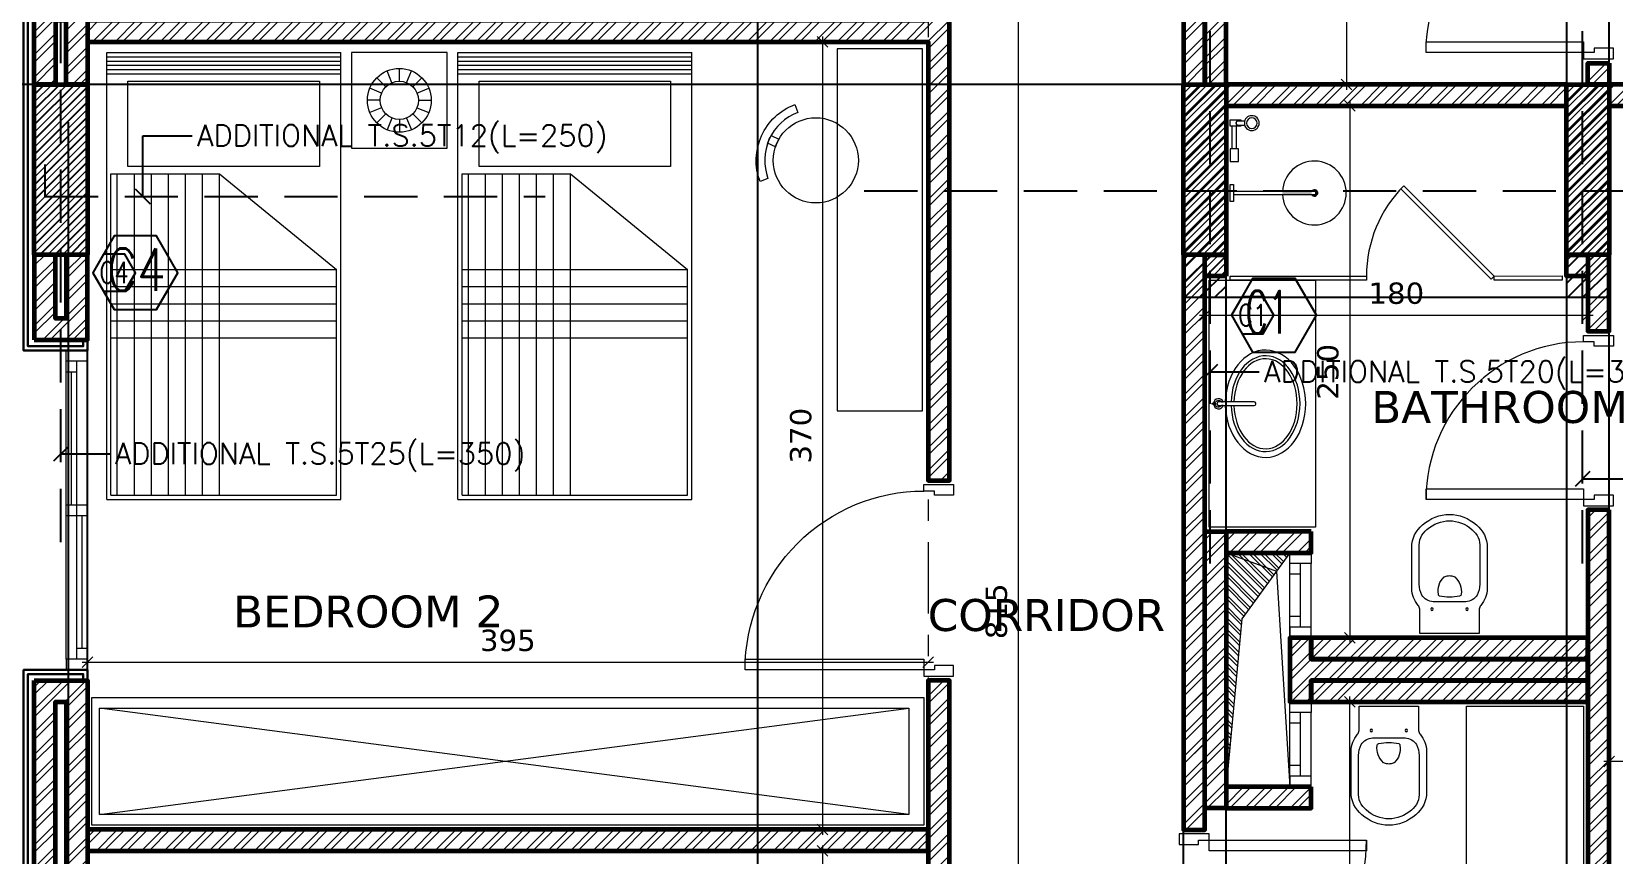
# Model space of a CAD drawing. Header units: inches. Extents: x -48 to 777, y -156 to 510.
# Drawn here: x 394.76 to 402.2, y 137.24 to 141.1 of the extents above; entities that cross this region are included whole.
import ezdxf
from ezdxf.enums import TextEntityAlignment as Align

# ---------------------------------------------------------------- set-up
doc = ezdxf.new("R2010")
doc.units = ezdxf.units.IN
doc.header["$MEASUREMENT"] = 0
doc.set_wipeout_variables(frame=1)
for name, pattern in [('ACAD_ISO06W100', [36, 24, -3, 0, -3, 0, -3, 0, -3]), ('ACAD_ISO10W100', [18, 12, -3, 0, -3]), ('HIDDEN', [0.375, 0.25, -0.125])]:
    doc.linetypes.add(name, pattern=pattern)
doc.layers.get('Defpoints').update_dxf_attribs({"lineweight": 5})
for name, color, linetype, lineweight in [('A-AXIS', 253, 'ACAD_ISO10W100', 5), ('A-AXIS ST', 251, 'ACAD_ISO10W100', 5), ('A-DIM', 9, 'Continuous', 5), ('A-DOORS', 38, 'Continuous', 20), ('A-FURN1', 211, 'Continuous', 15), ('A-LEVELS', 139, 'Continuous', 20), ('A-LIMIT LOT', 235, 'ACAD_ISO10W100', 20), ('A-NOTES', 151, 'Continuous', 20), ('A-PILLARS', 1, 'Continuous', 60), ('A-PROJECTION2', 5, 'Continuous', 20), ('A-SANITARY', 120, 'Continuous', 5), ('A-TEXT', 50, 'Continuous', 15), ('A-WALLS', 7, 'Continuous', 60), ('A-WINDOWS', 4, 'Continuous', 20), ('C-STONE', 42, 'Continuous', 30), ('D-GLASS', 171, 'Continuous', 20), ('H-OTHERS', 189, 'Continuous', 5), ('H-PILLARS', 61, 'Continuous', 5), ('H-WALLS', 51, 'Continuous', 5), ('modificat', 127, 'Continuous', 15), ('str-shaft', 1, 'Continuous', 5)]:
    doc.layers.add(name, color=color, linetype=linetype, lineweight=lineweight)
doc.layers.add('HH-GREY', color=253, linetype='Continuous', lineweight=5, true_color=0x828282)
for name, color, linetype in [('pts pc', 7, 'Continuous'), ('Str-Axes', 8, 'Continuous'), ('str-col-hatch', 8, 'Continuous'), ('str-COL-TAG-100', 1, 'Continuous'), ('str-COL-TAG-50', 7, 'Continuous'), ('str-columns', 3, 'Continuous'), ('str-slab-bottom-reinf.', 1, 'Continuous'), ('str-slab-top', 1, 'Continuous'), ('str-sunken-slabs', 5, 'Continuous')]:
    doc.layers.add(name, color=color, linetype=linetype)
doc.styles.add('2mm', font='simplex.shx', dxfattribs={"height": 0.5})
doc.styles.add('5mm', font='simplex_.ttf', dxfattribs={"height": 5})
doc.styles.add('ROMAN', font='ROMANS.SHX')
doc.styles.add('ROMAND', font='verdana.ttf')
doc.styles.add('ROMANS', font='romans__.ttf', dxfattribs={"height": 0.14})
doc.dimstyles.new('M-1.50', dxfattribs={"dimtxt": 0.1, "dimasz": 0.05, "dimexe": 0.025, "dimexo": 0.025, "dimgap": 0.05, "dimtad": 1, "dimlfac": 100, "dimrnd": 0.5, "dimzin": 9, "dimdsep": 46, "dimtxsty": 'ROMAND', "dimblk": 'OBLIQUE', "dimcen": 1, "dimdle": 0.025, "dimclrd": 256, "dimclre": 256, "dimclrt": 2, "dimadec": 0, "dimazin": 0, "dimtfac": 0.666667, "dimtmove": 2, "dimatfit": 3, "dimfxl": 0.04, "dimtolj": 1, "dimtzin": 5, "dimlwd": -1, "dimlwe": -1, "dimarcsym": 0})
doc.dimstyles.new('structure', dxfattribs={"dimtxt": 0.1, "dimasz": 0.07, "dimexe": 0.18, "dimexo": 1, "dimgap": 0.05, "dimtad": 1, "dimdec": 1, "dimlfac": 100, "dimrnd": 0.5, "dimdsep": 46, "dimtxsty": 'ROMAN', "dimblk1": 'OBLIQUE', "dimblk2": 'OBLIQUE', "dimsah": 1, "dimcen": 0.009, "dimse1": 1, "dimse2": 1, "dimclrd": 4, "dimclre": 9, "dimclrt": 1, "dimadec": 0, "dimazin": 0, "dimtfac": 0.066667, "dimtdec": 1, "dimtix": 1, "dimtmove": 2, "dimatfit": 3, "dimldrblk": 'OBLIQUE', "dimfxl": 0.18, "dimtolj": 1, "dimarcsym": 0})
pattern_1 = [(45, (-242.49175, -175.21088), (-0.0530330086, 0.0530330086), []), (45, (-242.4564, -175.21088), (-0.0530330086, 0.0530330086), [])]

# ---------------------------------------------------------------- blocks, each defined once
blk = doc.blocks.new('gkjhg')
at = {"layer": 'A-FURN1', "extrusion": (0, 0, -1)}
for p, q in [((566.8796, 146.1703), (568.9796, 146.1703)), ((566.8796, 146.1703), (566.8796, 145.0703)), ((566.8996, 146.1503), (566.8996, 145.0903)), ((566.8996, 146.1503), (568.4096, 146.1503)), ((568.4096, 146.1503), (568.4096, 145.6403)), ((568.9796, 146.1703), (568.9796, 145.0703)), ((568.4446, 146.0703), (568.8446, 146.0703)), ((568.4446, 145.1703), (568.4446, 146.0703)), ((568.8446, 146.0703), (568.8446, 145.1703)), ((568.4096, 145.6403), (567.9596, 145.0903)), ((568.8446, 145.1703), (568.4446, 145.1703)), ((566.8996, 145.0903), (567.9596, 145.0903)), ((566.8796, 145.0703), (568.9796, 145.0703))]:
    blk.add_line(p, q, dxfattribs=at)
at = {"layer": 'HH-GREY', "extrusion": (0, 0, -1)}
for p, q in [((567.6396, 146.1503), (567.6396, 145.0903)), ((567.7196, 146.1503), (567.7196, 145.0903)), ((567.7996, 146.1503), (567.7996, 145.0903)), ((567.8796, 146.1503), (567.8796, 145.0903)), ((567.9596, 146.1503), (567.9596, 145.0903)), ((568.8796, 146.1703), (568.8796, 145.0703)), ((568.8996, 146.1703), (568.8996, 145.0703)), ((568.9196, 146.1703), (568.9196, 145.0703)), ((568.9396, 146.1703), (568.9396, 145.0703)), ((568.9596, 146.1703), (568.9596, 145.0703)), ((566.8996, 146.1203), (568.4096, 146.1203)), ((566.8996, 146.0403), (568.4096, 146.0403)), ((566.8996, 145.9603), (568.4096, 145.9603)), ((566.8996, 145.8803), (568.4096, 145.8803)), ((566.8996, 145.8003), (568.4096, 145.8003)), ((566.8996, 145.7203), (568.4096, 145.7203)), ((566.8996, 145.6403), (568.4096, 145.6403))]:
    blk.add_line(p, q, dxfattribs=at)
blk = doc.blocks.new('dzhgjfcgxbf')
for p, q in [((631.657, 370.3), (631.657, 370.4)), ((631.551, 370.256), (631.481, 370.326)), ((631.6, 370.288), (631.562, 370.381)), ((631.715, 370.288), (631.753, 370.381)), ((631.764, 370.256), (631.834, 370.326)), ((631.507, 370.15), (631.407, 370.15)), ((631.519, 370.207), (631.426, 370.245)), ((631.796, 370.207), (631.888, 370.245)), ((631.807, 370.15), (631.907, 370.15)), ((631.519, 370.092), (631.426, 370.054)), ((631.551, 370.044), (631.481, 369.973)), ((631.764, 370.044), (631.834, 369.973)), ((631.796, 370.092), (631.888, 370.054)), ((631.6, 370.011), (631.562, 369.919)), ((631.657, 370), (631.657, 369.9)), ((631.715, 370.011), (631.753, 369.919))]:
    blk.add_line(p, q)
for radius in [0.25, 0.15]:
    blk.add_circle((631.657, 370.15), radius)
blk = doc.blocks.new('*U25')
for p, q in [((50, 100), (1450, 100)), ((100, 100), (100, 50)), ((100, 75), (725, 75)), ((725, 0), (725, 100)), ((775, 0), (775, 100)), ((50, 50), (1450, 50)), ((50, 0), (1450, 0)), ((775, 25), (1400, 25)), ((1400, 0), (1400, 50))]:
    blk.add_line(p, q)
for points in [[(0, 100), (50, 100), (50, 0), (0, 0)], [(1500, 100), (1450, 100), (1450, 0), (1500, 0)]]:
    blk.add_lwpolyline(points)
blk = doc.blocks.new('*U32')
for p, q in [((50, 100), (350, 100)), ((50, 50), (350, 50)), ((50, 0), (350, 0)), ((300, 50), (300, 0))]:
    blk.add_line(p, q)
for points in [[(0, 100), (50, 100), (50, 0), (0, 0)], [(400, 100), (350, 100), (350, 0), (400, 0)], [(100, 50), (100, 0)]]:
    blk.add_lwpolyline(points)
blk = doc.blocks.new('*U34')
for points in [[(130, -160), (100, -160), (100, -20), (150, -20), (150, -110), (130, -110), (130, -160)], [(970, -160), (1000, -160), (1000, -20), (950, -20), (950, -110), (970, -110), (970, -160)], [(180, -1000), (180, -160), (130, -160), (130, -1000)]]:
    blk.add_lwpolyline(points, close=True)
blk.add_arc((130, -160), 840, 270, 0)
blk = doc.blocks.new('*U38')
for points in [[(130, -160), (100, -160), (100, -20), (150, -20), (150, -110), (130, -110), (130, -160)], [(870, -160), (900, -160), (900, -20), (850, -20), (850, -110), (870, -110), (870, -160)], [(820, -900), (820, -160), (870, -160), (870, -900)]]:
    blk.add_lwpolyline(points, close=True)
blk.add_arc((870, -160), 740, 180, 270)
blk = doc.blocks.new('*U37')
for points in [[(130, -160), (100, -160), (100, -20), (150, -20), (150, -110), (130, -110), (130, -160)], [(870, -160), (900, -160), (900, -20), (850, -20), (850, -110), (870, -110), (870, -160)], [(180, -900), (180, -160), (130, -160), (130, -900)]]:
    blk.add_lwpolyline(points, close=True)
blk.add_arc((130, -160), 740, 270, 0)
blk = doc.blocks.new('vnkhjghg')
at = {"extrusion": (0, 0, -1)}
for points in [[(-757.0152, 41.8368), (-757.0011, 41.7994, 0.414214), (-757.1411, 41.4902), (-757.1785, 41.4761, -0.414214)], [(-757.1426, 41.6552, -0.041739), (-757.1261, 41.6917), (-757.0895, 41.6751, 0.050126), (-757.106, 41.6387)]]:
    blk.add_lwpolyline(points, format="xyb", close=True, dxfattribs=at)
blk.add_circle((-756.9165, 41.5748), 0.2, dxfattribs=at)
blk = doc.blocks.new('A$C114C6178')
for points in [[(177.5, -211.9, 0.16864), (147.3, -132.7, -0.198912), (140, -115), (140, 0), (-140, 0), (-140, -115, -0.198912), (-147.3, -132.7, 0.16864), (-177.5, -211.9), (-177.5, -405, 0.225866), (-126.2, -510.7, 0.390178), (126.2, -510.7, 0.225866), (177.5, -405)], [(142.8, -231.9, 0.110329), (129.5, -180.6, 0.254034), (77, -150), (-77, -150, 0.254034), (-129.5, -180.6, 0.110329), (-142.8, -231.9), (-142.8, -405, 0.247706), (-105.9, -488.7, 0.390724), (106.2, -488.4, 0.246571), (142.8, -405)], [(54.9, -185.7, 0.338204), (47.1, -176.5, 0.109547), (-47.1, -176.5, 0.38369), (-52.4, -185.7, 0.252795), (-25.1, -266.2, 0.060555), (-21, -268.7, 0.083015), (0, -272.4, 0.083015), (21, -268.7, 0.060555), (25.1, -266.2, 0.250335)]]:
    blk.add_lwpolyline(points, format="xyb", close=True)
for centre in [(-82.5, -115), (82.5, -115)]:
    blk.add_circle(centre, 5.91)
blk = doc.blocks.new('A$C4CB417C4')
blk.add_lwpolyline([(245.2, 7), (381.7, 7, -4.038071), (381.7, -7), (245.2, -7, 42.833797)], format="xyb", close=True)
at = {"ltscale": 0.1}
blk.add_lwpolyline([(0, 40), (15, 40), (15, -40), (0, -40)], close=True, dxfattribs=at)
blk.add_lwpolyline([(402, 7), (15, 7), (15, -7), (402, -7)], close=True)
for radius, start, end in [(150, 182.67477, 177.32523), (15, 207.81814, 152.18186), (12, 215.68533, 144.31467)]:
    blk.add_arc((395, 0), radius, start, end, dxfattribs=at)
blk = doc.blocks.new('A$C666D454D')
at = {"ltscale": 0.1}
for p, q in [((37, 10), (67.5, 10)), ((37, -10), (67.5, -10))]:
    blk.add_line(p, q, dxfattribs=at)
blk.add_lwpolyline([(37, 11), (47, 11), (47, 10.5), (50, 10.5), (50, 15), (0, 15), (0, -15), (50, -15), (50, -10.5), (47, -10.5), (47, -11), (37, -11, -1)], format="xyb", close=True, dxfattribs=at)
blk.add_lwpolyline([(37, -10), (37, -10), (37, -10, -1), (37, 10), (37, 10), (37, 10)], format="xyb", dxfattribs=at)
for radius in [35, 25]:
    blk.add_circle((101, 0), radius, dxfattribs=at)
blk = doc.blocks.new('A$C05B82E3A')
at = {"ltscale": 0.1}
for p, q in [((-30, 29), (-135, 29)), ((-30, 9), (-135, 9))]:
    blk.add_line(p, q, dxfattribs=at)
blk.add_lwpolyline([(30, 0), (30, 38), (-30, 38), (-30, 0)], close=True, dxfattribs=at)
at = {"ltscale": 0.1, "xscale": -1, "rotation": 270}
blk.add_blockref('A$C666D454D', (-150, 0), dxfattribs=at)
blk = doc.blocks.new('fghjgcfd')
for points in [[(114.5932, -90.6209, 0.697476), (114.5868, -90.6535), (114.5868, -90.6631, -0.791584), (114.5932, -90.6121)], [(114.6052, -90.8243, -0.509087), (114.5932, -90.8331, -0.325305), (114.5868, -90.8243), (114.5868, -90.6384, -1), (114.6052, -90.6384)], [(114.6052, -90.6631), (114.6052, -90.6535, 0.697476), (114.5988, -90.6209), (114.5988, -90.6121, -0.791584)]]:
    blk.add_lwpolyline(points, format="xyb", close=True)
blk.add_lwpolyline([(114.5988, -90.6044), (114.5932, -90.6044), (114.5932, -90.6223), (114.5988, -90.6223)], close=True)
at = {"extrusion": (0, 0, -1)}
for major_axis, ratio, start_param, end_param in [((-0.28, 0), 0.75, 7.88683, 14.104318), ((-0.25, 0), 0.72, 7.890774, 14.100375), ((-0.235, 0), 0.702128, 7.893123, 14.098025)]:
    blk.add_ellipse((114.596, -90.8834), major_axis=major_axis, ratio=ratio, start_param=start_param, end_param=end_param, dxfattribs=at)
blk = doc.blocks.new('AXIS')
at = {"layer": 'A-AXIS ST', "ltscale": 0.1}
for p, q in [((637.51853, 296.91777), (637.51853, 336.01919)), ((640.66853, 296.91777), (640.66853, 336.01919)), ((642.66853, 296.91777), (642.66853, 336.01919)), ((644.66853, 296.91777), (644.66853, 336.01919)), ((657.61853, 316.06777), (627.81853, 316.06777))]:
    blk.add_line(p, q, dxfattribs=at)
blk = doc.blocks.new('_Oblique')
at = {"color": 0, "linetype": 'ByBlock', "lineweight": -2}
blk.add_line((-0.5, -0.5), (0.5, 0.5), dxfattribs=at)
blk = doc.blocks.new('*D138')
at = {"layer": 'A-DIM', "transparency": 16777216}
blk.add_line((398.4808, 141.0819), (398.4808, 137.3319), dxfattribs=at)
at = {"layer": 'Defpoints', "color": 0, "transparency": 16777216}
for p in [(398.4808, 141.0569), (398.4808, 137.3569), (398.4808, 137.3569)]:
    blk.add_point(p, dxfattribs=at)
at = {"layer": 'A-DIM', "transparency": 16777216, "xscale": 0.05, "yscale": 0.05, "zscale": 0.05}
for p, rotation in [((398.4808, 141.0569), 90), ((398.4808, 137.3569), 270)]:
    blk.add_blockref('_Oblique', p, dxfattribs=dict(at, rotation=rotation))
at = {"layer": 'A-DIM', "color": 2, "transparency": 16777216, "insert": (398.3787, 139.2069), "char_height": 0.1, "attachment_point": 5, "rotation": 90, "style": 'ROMAND'}
blk.add_mtext('\\A1;370', dxfattribs=at)
blk = doc.blocks.new('*D139')
at = {"layer": 'A-DIM', "transparency": 16777216}
blk.add_line((395.0018, 138.1424), (399.0018, 138.1424), dxfattribs=at)
at = {"layer": 'Defpoints', "color": 0, "transparency": 16777216}
for p in [(395.0268, 138.1424), (398.9768, 138.1424), (398.9768, 138.1424)]:
    blk.add_point(p, dxfattribs=at)
at = {"layer": 'A-DIM', "transparency": 16777216, "xscale": 0.05, "yscale": 0.05, "zscale": 0.05, "rotation": 180}
blk.add_blockref('_Oblique', (395.0268, 138.1424), dxfattribs=at)
at = {"layer": 'A-DIM', "transparency": 16777216, "xscale": 0.05, "yscale": 0.05, "zscale": 0.05}
blk.add_blockref('_Oblique', (398.9768, 138.1424), dxfattribs=at)
at = {"layer": 'A-DIM', "color": 2, "transparency": 16777216, "insert": (397.0018, 138.2445), "char_height": 0.1, "attachment_point": 5, "style": 'ROMAND'}
blk.add_mtext('\\A1;395', dxfattribs=at)
blk = doc.blocks.new('*D143')
at = {"layer": 'A-DIM', "transparency": 16777216}
blk.add_line((400.9429, 142.2319), (400.9429, 140.8319), dxfattribs=at)
at = {"layer": 'Defpoints', "color": 0, "transparency": 16777216}
for p in [(400.9429, 142.2069), (400.9429, 140.8569), (400.9429, 140.8569)]:
    blk.add_point(p, dxfattribs=at)
at = {"layer": 'A-DIM', "transparency": 16777216, "xscale": 0.05, "yscale": 0.05, "zscale": 0.05}
for p, rotation in [((400.9429, 142.2069), 90), ((400.9429, 140.8569), 270)]:
    blk.add_blockref('_Oblique', p, dxfattribs=dict(at, rotation=rotation))
at = {"layer": 'A-DIM', "color": 2, "transparency": 16777216, "insert": (400.8408, 141.5319), "char_height": 0.1, "attachment_point": 5, "rotation": 90, "style": 'ROMAND'}
blk.add_mtext('\\A1;135', dxfattribs=at)
blk = doc.blocks.new('*D145')
at = {"layer": 'A-DIM', "transparency": 16777216}
blk.add_line((400.9579, 140.7819), (400.9579, 138.2319), dxfattribs=at)
at = {"layer": 'Defpoints', "color": 0, "transparency": 16777216}
for p in [(400.9579, 140.7569), (400.9579, 138.2569), (400.9579, 138.2569)]:
    blk.add_point(p, dxfattribs=at)
at = {"layer": 'A-DIM', "transparency": 16777216, "xscale": 0.05, "yscale": 0.05, "zscale": 0.05}
for p, rotation in [((400.9579, 140.7569), 90), ((400.9579, 138.2569), 270)]:
    blk.add_blockref('_Oblique', p, dxfattribs=dict(at, rotation=rotation))
at = {"layer": 'A-DIM', "color": 2, "transparency": 16777216, "insert": (400.8558, 139.5069), "char_height": 0.1, "attachment_point": 5, "rotation": 90, "style": 'ROMAND'}
blk.add_mtext('\\A1;250', dxfattribs=at)
blk = doc.blocks.new('*D146')
at = {"layer": 'A-DIM', "transparency": 16777216}
for p, q in [((400.2518, 139.773), (402.1018, 139.773)), ((400.2768, 139.798), (400.2768, 139.798))]:
    blk.add_line(p, q, dxfattribs=at)
at = {"layer": 'Defpoints', "color": 0, "transparency": 16777216}
for p in [(400.2768, 139.773), (402.0768, 139.773), (402.0768, 139.773)]:
    blk.add_point(p, dxfattribs=at)
at = {"layer": 'A-DIM', "transparency": 16777216, "xscale": 0.05, "yscale": 0.05, "zscale": 0.05, "rotation": 180}
blk.add_blockref('_Oblique', (400.2768, 139.773), dxfattribs=at)
at = {"layer": 'A-DIM', "transparency": 16777216, "xscale": 0.05, "yscale": 0.05, "zscale": 0.05}
blk.add_blockref('_Oblique', (402.0768, 139.773), dxfattribs=at)
at = {"layer": 'A-DIM', "color": 2, "transparency": 16777216, "insert": (401.1768, 139.8753), "char_height": 0.1, "attachment_point": 5, "style": 'ROMAND'}
blk.add_mtext('\\A1;180', dxfattribs=at)
blk = doc.blocks.new('*D147')
at = {"layer": 'A-DIM', "transparency": 16777216}
blk.add_line((398.4808, 137.2819), (398.4808, 133.5319), dxfattribs=at)
at = {"layer": 'Defpoints', "color": 0, "transparency": 16777216}
for p in [(398.4808, 137.2569), (398.4808, 133.5569), (398.4808, 133.5569)]:
    blk.add_point(p, dxfattribs=at)
at = {"layer": 'A-DIM', "transparency": 16777216, "xscale": 0.05, "yscale": 0.05, "zscale": 0.05}
for p, rotation in [((398.4808, 137.2569), 90), ((398.4808, 133.5569), 270)]:
    blk.add_blockref('_Oblique', p, dxfattribs=dict(at, rotation=rotation))
at = {"layer": 'A-DIM', "color": 2, "transparency": 16777216, "insert": (398.3787, 135.4069), "char_height": 0.1, "attachment_point": 5, "rotation": 90, "style": 'ROMAND'}
blk.add_mtext('\\A1;370', dxfattribs=at)
blk = doc.blocks.new('*D152')
at = {"layer": 'A-DIM', "transparency": 16777216}
blk.add_line((400.9579, 135.4319), (400.9579, 137.9819), dxfattribs=at)
at = {"layer": 'Defpoints', "color": 0, "transparency": 16777216}
for p in [(400.9579, 137.9569), (400.9579, 137.9569), (400.9579, 135.4569)]:
    blk.add_point(p, dxfattribs=at)
at = {"layer": 'A-DIM', "transparency": 16777216, "xscale": 0.05, "yscale": 0.05, "zscale": 0.05}
for p, rotation in [((400.9579, 137.9569), 90), ((400.9579, 135.4569), 270)]:
    blk.add_blockref('_Oblique', p, dxfattribs=dict(at, rotation=rotation))
at = {"layer": 'A-DIM', "color": 2, "transparency": 16777216, "insert": (400.8558, 136.7069), "char_height": 0.1, "attachment_point": 5, "rotation": 90, "style": 'ROMAND'}
blk.add_mtext('\\A1;250', dxfattribs=at)
blk = doc.blocks.new('*D157')
at = {"layer": 'A-DIM', "transparency": 16777216}
blk.add_line((403.3018, 137.6769), (402.1518, 137.6769), dxfattribs=at)
at = {"layer": 'Defpoints', "color": 0, "transparency": 16777216}
for p in [(402.1768, 137.6769), (402.1768, 137.6769), (403.2768, 137.6769)]:
    blk.add_point(p, dxfattribs=at)
at = {"layer": 'A-DIM', "transparency": 16777216, "xscale": 0.05, "yscale": 0.05, "zscale": 0.05, "rotation": 180}
blk.add_blockref('_Oblique', (402.1768, 137.6769), dxfattribs=at)
at = {"layer": 'A-DIM', "transparency": 16777216, "xscale": 0.05, "yscale": 0.05, "zscale": 0.05}
blk.add_blockref('_Oblique', (403.2768, 137.6769), dxfattribs=at)
at = {"layer": 'A-DIM', "color": 2, "transparency": 16777216, "insert": (402.7268, 137.7789), "char_height": 0.1, "attachment_point": 5, "style": 'ROMAND'}
blk.add_mtext('\\A1;110', dxfattribs=at)
blk = doc.blocks.new('*D276')
at = {"layer": 'A-DIM', "transparency": 16777216}
for p, q in [((399.4006, 142.4819), (399.4006, 134.2819)), ((399.1818, 142.4569), (399.4256, 142.4569)), ((399.1818, 134.3069), (399.4256, 134.3069))]:
    blk.add_line(p, q, dxfattribs=at)
at = {"layer": 'Defpoints', "color": 0, "transparency": 16777216}
for p in [(399.1568, 142.4569), (399.1568, 134.3069), (399.4006, 134.3069)]:
    blk.add_point(p, dxfattribs=at)
at = {"layer": 'A-DIM', "transparency": 16777216, "xscale": 0.05, "yscale": 0.05, "zscale": 0.05}
for p, rotation in [((399.4006, 142.4569), 90), ((399.4006, 134.3069), 270)]:
    blk.add_blockref('_Oblique', p, dxfattribs=dict(at, rotation=rotation))
at = {"layer": 'A-DIM', "color": 2, "transparency": 16777216, "insert": (399.2983, 138.3819), "char_height": 0.1, "attachment_point": 5, "rotation": 90, "style": 'ROMAND'}
blk.add_mtext('\\A1;815', dxfattribs=at)
blk = doc.blocks.new('*D306')
at = {"layer": 'A-DIM', "transparency": 16777216}
for p, q in [((391.4018, 155.8084), (389.9643, 155.8084)), ((389.9893, 127.6319), (389.9893, 155.8334)), ((395.2018, 127.6569), (389.9643, 127.6569))]:
    blk.add_line(p, q, dxfattribs=at)
at = {"layer": 'Defpoints', "color": 0, "transparency": 16777216}
for p in [(389.9893, 155.8084), (391.4268, 155.8084), (395.2268, 127.6569)]:
    blk.add_point(p, dxfattribs=at)
at = {"layer": 'A-DIM', "transparency": 16777216, "xscale": 0.05, "yscale": 0.05, "zscale": 0.05}
for p, rotation in [((389.9893, 155.8084), 90), ((389.9893, 127.6569), 270)]:
    blk.add_blockref('_Oblique', p, dxfattribs=dict(at, rotation=rotation))
at = {"layer": 'A-DIM', "color": 2, "transparency": 16777216, "insert": (389.887, 141.7327), "char_height": 0.1, "attachment_point": 5, "rotation": 90, "style": 'ROMAND'}
blk.add_mtext('\\A1;2815', dxfattribs=at)
blk = doc.blocks.new('LOT 688  TOPOGRAPHIC PLAN')
at = {"layer": 'A-LEVELS', "linetype": 'Continuous'}
blk.add_lwpolyline([(-315986.7853, -27916.74858), (-315986.50938, -27916.63741), (-315986.26012, -27916.47485), (-315986.04446, -27916.27165), (-315985.68411, -27915.78224), (-315985.36788, -27915.2469), (-315985.03521, -27914.74332), (-315984.84378, -27914.52771), (-315984.62729, -27914.34684), (-315984.12665, -27914.07836), (-315983.55729, -27913.90415), (-315982.31565, -27913.69397), (-315981.69501, -27913.58572), (-315981.10632, -27913.43141), (-315980.53616, -27913.25862), (-315979.95068, -27913.12539), (-315979.35793, -27913.00458), (-315978.78258, -27912.83532)], dxfattribs=at)
at = {"layer": 'A-LEVELS', "color": 209, "linetype": 'Continuous'}
blk.add_lwpolyline([(-315982.05416, -27920.48321), (-315980.86908, -27919.86169), (-315980.29989, -27919.60995), (-315979.74761, -27919.46966), (-315979.47813, -27919.4582), (-315979.21324, -27919.49488)], dxfattribs=at)
at = {"layer": 'pts pc', "linetype": 'Continuous'}
for points in [[(-315986.215, -27916.93263), (-315986.92578, -27917.63583)], [(-315986.21879, -27917.63962), (-315986.92199, -27916.92884)], [(-315984.58566, -27917.61838), (-315985.29644, -27918.32158)], [(-315984.58945, -27918.32537), (-315985.29265, -27917.61459)], [(-315978.5681, -27918.08964), (-315979.27888, -27918.79284)], [(-315978.57189, -27918.79663), (-315979.27509, -27918.08585)]]:
    blk.add_lwpolyline(points, dxfattribs=at)
at = {"layer": 'A-NOTES', "linetype": 'Continuous', "style": '5mm'}
blk.add_text('688', height=2, rotation=346.245633, dxfattribs=at).set_placement((-315981.70648, -27916.11756))
at = {"layer": 'pts pc', "color": 1, "char_height": 0.5, "width": 3.0714286, "attachment_point": 1, "rotation": 359.692852, "style": '2mm'}
for s, insert in [('\\Fsimplex.shx;\\W1.0000000000;\\T1.0000000000;\\o\\l95.922', (-315986.06906, -27917.03692)), ('\\Fsimplex.shx;\\W1.0000000000;\\T1.0000000000;\\o\\l95.496', (-315984.43971, -27917.72266))]:
    blk.add_mtext(s, dxfattribs=dict(at, insert=insert))
at = {"linetype": 'Continuous'}
blk.add_wipeout([(-315996.80172, -27893.57917), (-315969.32038, -27896.23659), (-315969.32038, -27930.53073), (-315964.08799, -27936.87852), (-315964.6636, -27941.43051), (-315970.22923, -27937.16678), (-315985.1164, -27950.2257)], dxfattribs=at).dxf.layer = 'A-LIMIT LOT'
blk = doc.blocks.new('tags')
at = {"layer": 'str-COL-TAG-100', "color": 2}
blk.add_lwpolyline([(0.125, -0.2616), (0.325, -0.2616), (0.425, -0.0884), (0.325, 0.0848), (0.125, 0.0848), (0.025, -0.0884)], close=True, dxfattribs=at)
at = {"layer": 'str-COL-TAG-50', "color": 2}
blk.add_lwpolyline([(0.075, -0.175), (0.175, -0.175), (0.225, -0.0884), (0.175, -0.0018), (0.075, -0.0018), (0.025, -0.0884)], close=True, dxfattribs=at)
at = {"layer": 'str-COL-TAG-100', "color": 1, "style": 'ROMANS', "width": 0.699426}
blk.add_attdef('NUMBER', text='', height=0.2, dxfattribs=at).set_placement((0.0918, -0.1741), (0.3679, -0.1741), align=Align.FIT)
at = {"layer": 'str-COL-TAG-50', "color": 1, "style": 'ROMANS', "width": 0.697102}
blk.add_attdef('NUMBER', text='', height=0.1, dxfattribs=at).set_placement((0.0562, -0.1375), (0.1938, -0.1375), align=Align.FIT)

msp = doc.modelspace()

# ---------------------------------------------------------------- block references
at = {"layer": 'pts pc'}
msp.add_blockref('LOT 688  TOPOGRAPHIC PLAN', (316381.44716, 28057.10823), dxfattribs=at)

# ---------------------------------------------------------------- next in the draw order: hatches: boundary and pattern name
at = {"layer": 'H-OTHERS'}
h = msp.add_hatch(dxfattribs=at)
h.set_pattern_fill('ANSI32', color=256, scale=0.1, angle=-231.511645)
h.set_pattern_definition([(135, (392.232857, 122.987407), (-0.026516504, -0.026516504), []), (135, (392.232857, 123.005084), (-0.026516504, -0.026516504), [])])
h.paths.add_polyline_path([(400.67678, 138.65688), (400.45129, 138.34646), (400.37678, 137.55688), (400.37678, 138.65688)])
at = {"layer": 'H-PILLARS', "linetype": 'Continuous'}
h = msp.add_hatch(dxfattribs=at)
h.set_pattern_fill('ANSI31', color=256, scale=0.2)
h.set_pattern_definition([(45, (-150.529807, -172.60263), (-0.0176776695, 0.0176776695), [])])
h.paths.add_polyline_path([(395.02678, 140.05688), (394.77678, 140.05688), (394.77678, 140.85688), (395.02678, 140.85688)])
h = msp.add_hatch(dxfattribs=at)
h.set_pattern_fill('ANSI31', color=256, scale=0.2)
h.set_pattern_definition([(45, (-145.241753, -172.60263), (-0.0176776695, 0.0176776695), [])])
h.paths.add_polyline_path([(400.37678, 140.05688), (400.17678, 140.05688), (400.17678, 140.85688), (400.37678, 140.85688)])
h = msp.add_hatch(dxfattribs=at)
h.set_pattern_fill('ANSI31', color=256, scale=0.2)
h.set_pattern_definition([(45, (-143.441753, -172.60263), (-0.0176776695, 0.0176776695), [])])
h.paths.add_polyline_path([(402.17678, 140.05688), (401.97678, 140.05688), (401.97678, 140.85688), (402.17678, 140.85688)])
at = {"layer": 'H-WALLS'}
h = msp.add_hatch(dxfattribs=at)
h.set_pattern_fill('ANSI32', color=256, scale=0.2)
h.set_pattern_definition(pattern_1)
h.paths.add_polyline_path([(400.27678, 142.71688), (400.17678, 142.71688), (400.17678, 140.85688), (400.27678, 140.85688)], flags=17)
h = msp.add_hatch(dxfattribs=at)
h.set_pattern_fill('ANSI32', color=256, scale=0.2)
h.set_pattern_definition(pattern_1)
h.paths.add_polyline_path([(401.97678, 140.85688), (400.37678, 140.85688), (400.37678, 140.75688), (401.97678, 140.75688)], flags=16)
h.paths.add_polyline_path([(400.37678, 141.75688), (400.37678, 141.75688), (400.37678, 142.65688), (400.27678, 142.65688), (400.27678, 140.85688), (400.37678, 140.85688)], flags=17)
h = msp.add_hatch(dxfattribs=at)
h.set_pattern_fill('ANSI32', color=256, scale=0.2)
h.set_pattern_definition(pattern_1)
h.paths.add_polyline_path([(398.97678, 141.15688), (395.02678, 141.15688), (395.02678, 141.05688), (398.97678, 141.05688), (398.97678, 138.99688), (399.07678, 138.99688), (399.07678, 142.45688), (399.15678, 142.45688), (399.15678, 142.55688), (398.97678, 142.55688)], flags=17)
h = msp.add_hatch(dxfattribs=at)
h.set_pattern_fill('ANSI32', color=256, scale=0.2)
h.set_pattern_definition(pattern_1)
h.paths.add_polyline_path([(394.77678, 141.25688), (395.02678, 141.25688), (395.02678, 140.85688), (394.92678, 140.85688), (394.92678, 141.15688), (394.87678, 141.15688), (394.87678, 140.85688), (394.77678, 140.85688)], flags=17)
h = msp.add_hatch(dxfattribs=at)
h.set_pattern_fill('ANSI32', color=256, scale=0.2)
h.set_pattern_definition(pattern_1)
h.paths.add_polyline_path([(402.17678, 140.95688), (402.17678, 140.85688), (402.07678, 140.85688), (402.07678, 140.95688)], flags=17)
h = msp.add_hatch(dxfattribs=at)
h.set_pattern_fill('ANSI32', color=256, scale=0.2)
h.set_pattern_definition(pattern_1)
h.paths.add_polyline_path([(402.25678, 140.85688), (402.17678, 140.85688), (402.17678, 140.75688), (402.25678, 140.75688)], flags=17)
h = msp.add_hatch(dxfattribs=at)
h.set_pattern_fill('ANSI32', color=256, scale=0.2)
h.set_pattern_definition(pattern_1)
h.paths.add_polyline_path([(394.77678, 139.65688), (395.02678, 139.65688), (395.02678, 140.05688), (394.92678, 140.05688), (394.92678, 139.75688), (394.87678, 139.75688), (394.87678, 140.05688), (394.77678, 140.05688)], flags=17)
h = msp.add_hatch(dxfattribs=at)
h.set_pattern_fill('ANSI32', color=256, scale=0.2)
h.set_pattern_definition(pattern_1)
h.paths.add_polyline_path([(400.27678, 140.05688), (400.17678, 140.05688), (400.17678, 137.35598), (400.27678, 137.35598)], flags=16)
h.paths.add_polyline_path([(400.37678, 137.45688), (400.27678, 137.45688), (400.27678, 138.75688), (400.37678, 138.75688)], flags=17)
h = msp.add_hatch(dxfattribs=at)
h.set_pattern_fill('ANSI32', color=256, scale=0.2)
h.set_pattern_definition(pattern_1)
h.paths.add_polyline_path([(400.37678, 139.95688), (400.27678, 139.95688), (400.27678, 140.05688), (400.37678, 140.05688)], flags=17)
h.paths.add_polyline_path([(400.27678, 140.05688), (400.17678, 140.05688), (400.17678, 137.35598), (400.27678, 137.35598)], flags=16)
h = msp.add_hatch(dxfattribs=at)
h.set_pattern_fill('ANSI32', color=256, scale=0.2)
h.set_pattern_definition(pattern_1)
h.paths.add_polyline_path([(401.97678, 140.05688), (402.07678, 140.05688), (402.07678, 139.95688), (401.97678, 139.95688)], flags=17)
h = msp.add_hatch(dxfattribs=at)
h.set_pattern_fill('ANSI32', color=256, scale=0.2)
h.set_pattern_definition(pattern_1)
h.paths.add_polyline_path([(402.17678, 140.05688), (402.07678, 140.05688), (402.07678, 139.69779), (402.17678, 139.69779)], flags=17)
h = msp.add_hatch(dxfattribs=at)
h.set_pattern_fill('ANSI32', color=256, scale=0.2)
h.set_pattern_definition(pattern_1)
h.paths.add_polyline_path([(400.77678, 138.15688), (402.07678, 138.15688), (402.07678, 138.25688), (400.77678, 138.25688)], flags=16)
h.paths.add_polyline_path([(400.77678, 137.95688), (402.07678, 137.95688), (402.07678, 138.05688), (400.77678, 138.05688)], flags=16)
h.paths.add_polyline_path([(402.07678, 138.15688), (400.77678, 138.15688), (400.77678, 138.25688), (400.67678, 138.25688), (400.67678, 137.95688), (400.77678, 137.95688), (400.77678, 138.05688), (402.07678, 138.05688)], flags=16)
h.paths.add_polyline_path([(402.17678, 138.85779), (402.07678, 138.85779), (402.07678, 135.45688), (402.17678, 135.45688)], flags=17)
h = msp.add_hatch(dxfattribs=at)
h.set_pattern_fill('ANSI32', color=256, scale=0.2)
h.set_pattern_definition(pattern_1)
h.paths.add_polyline_path([(400.77678, 138.75688), (400.37678, 138.75688), (400.37678, 138.65688), (400.77678, 138.65688)], flags=17)
h = msp.add_hatch(dxfattribs=at)
h.set_pattern_fill('ANSI32', color=256, scale=0.2)
h.set_pattern_definition(pattern_1)
h.paths.add_polyline_path([(394.92678, 137.15688), (394.87678, 137.15688), (394.87678, 137.95688), (394.92678, 137.95688)], flags=16)
h.paths.add_polyline_path([(394.77678, 138.05688), (395.02678, 138.05688), (395.02678, 137.05688), (394.77678, 137.05688)])
h = msp.add_hatch(dxfattribs=at)
h.set_pattern_fill('ANSI32', color=256, scale=0.2)
h.set_pattern_definition(pattern_1)
h.paths.add_polyline_path([(398.97678, 135.34689), (399.07678, 135.34689), (399.07678, 138.05688), (398.97678, 138.05688)], flags=17)
h = msp.add_hatch(dxfattribs=at)
h.set_pattern_fill('ANSI32', color=256, scale=0.2)
h.set_pattern_definition(pattern_1)
h.paths.add_polyline_path([(400.77678, 137.55688), (400.37678, 137.55688), (400.37678, 137.45688), (400.77678, 137.45688)], flags=17)
h = msp.add_hatch(dxfattribs=at)
h.set_pattern_fill('ANSI32', color=256, scale=0.2)
h.set_pattern_definition(pattern_1)
h.paths.add_polyline_path([(398.97678, 137.25688), (398.97678, 137.35688), (395.02678, 137.35688), (395.02678, 137.25688)], flags=17)
at = {"layer": 'str-col-hatch'}
h = msp.add_hatch(dxfattribs=at)
h.set_pattern_fill('ANSI31', color=256, scale=0.4)
h.set_pattern_definition([(45, (-301.35302, 89.347635), (-0.035355339, 0.035355339), [])])
h.paths.add_polyline_path([(394.77678, 140.85688), (394.77678, 140.05688), (395.02678, 140.05688), (395.02678, 140.85688)])
h = msp.add_hatch(dxfattribs=at)
h.set_pattern_fill('ANSI31', color=256, scale=0.4)
h.set_pattern_definition([(45, (-296.00302, 89.047635), (-0.035355339, 0.035355339), [])])
h.paths.add_polyline_path([(400.17678, 140.85688), (400.17678, 139.85688), (400.37678, 139.85688), (400.37678, 140.85688)])
h = msp.add_hatch(dxfattribs=at)
h.set_pattern_fill('ANSI31', color=256, scale=0.4)
h.set_pattern_definition([(45, (-294.20302, 89.047635), (-0.035355339, 0.035355339), [])])
h.paths.add_polyline_path([(401.97678, 140.85688), (401.97678, 139.85688), (402.17678, 139.85688), (402.17678, 140.85688)])

# ---------------------------------------------------------------- next in the draw order: linework, layer by layer
at = {"layer": 'A-AXIS', "linetype": 'ACAD_ISO06W100', "ltscale": 0.014}
msp.add_lwpolyline([(398.97678, 162.53523), (398.97678, 107.99672)], dxfattribs=at)
at = {"layer": 'A-FURN1', "extrusion": (0, 0, -1)}
msp.add_lwpolyline([(-396.26685, 141.00688), (-396.26684, 140.55688), (-396.71684, 140.55688), (-396.71685, 141.00688)], close=True, dxfattribs=at)
at = {"layer": 'A-FURN1'}
msp.add_lwpolyline([(398.95002, 141.02332), (398.55002, 141.02332), (398.55002, 139.32332), (398.95002, 139.32332)], close=True, dxfattribs=at)
at = {"layer": 'A-PILLARS'}
for points in [[(395.02678, 140.05688), (394.77678, 140.05688), (394.77678, 140.85688), (395.02678, 140.85688)], [(400.37678, 140.05688), (400.17678, 140.05688), (400.17678, 140.85688), (400.37678, 140.85688)], [(402.17678, 140.05688), (401.97678, 140.05688), (401.97678, 140.85688), (402.17678, 140.85688)]]:
    msp.add_lwpolyline(points, close=True, dxfattribs=at)
at = {"layer": 'A-PROJECTION2'}
msp.add_lwpolyline([(400.37678, 137.55688), (400.67678, 137.55688), (400.67678, 138.65688), (400.37678, 138.65688)], close=True, dxfattribs=at)
at = {"layer": 'A-SANITARY'}
msp.add_lwpolyline([(400.29678, 138.77688), (400.29678, 139.93688), (400.79678, 139.93688), (400.79678, 138.77688), (400.69678, 138.77688), (400.69678, 138.77688), (400.29678, 138.77688)], dxfattribs=at)
msp.add_lwpolyline([(402.05678, 136.27688), (401.50678, 136.27688), (401.50678, 137.93688), (402.05678, 137.93688), (402.05678, 137.92359), (402.05678, 137.92359)], close=True, dxfattribs=at)
at = {"layer": 'A-WALLS'}
for points in [[(400.27678, 142.71688), (400.17678, 142.71688), (400.17678, 140.85688), (400.27678, 140.85688)], [(394.77678, 141.25688), (395.02678, 141.25688), (395.02678, 140.85688), (394.92678, 140.85688), (394.92678, 141.15688), (394.87678, 141.15688), (394.87678, 140.85688), (394.77678, 140.85688)], [(402.17678, 140.95688), (402.17678, 140.85688), (402.07678, 140.85688), (402.07678, 140.95688)], [(401.97678, 140.85688), (400.37678, 140.85688), (400.37678, 140.75688), (401.97678, 140.75688)], [(402.25678, 140.85688), (402.17678, 140.85688), (402.17678, 140.75688), (402.25678, 140.75688)], [(394.77678, 139.65688), (395.02678, 139.65688), (395.02678, 140.05688), (394.92678, 140.05688), (394.92678, 139.75688), (394.87678, 139.75688), (394.87678, 140.05688), (394.77678, 140.05688)], [(400.27678, 140.05688), (400.17678, 140.05688), (400.17678, 137.35598), (400.27678, 137.35598)], [(400.37678, 139.95688), (400.27678, 139.95688), (400.27678, 140.05688), (400.37678, 140.05688)], [(401.97678, 140.05688), (402.07678, 140.05688), (402.07678, 139.95688), (401.97678, 139.95688)], [(402.17678, 140.05688), (402.07678, 140.05688), (402.07678, 139.69779), (402.17678, 139.69779)], [(400.37678, 137.45688), (400.27678, 137.45688), (400.27678, 138.75688), (400.37678, 138.75688)], [(400.77678, 138.75688), (400.37678, 138.75688), (400.37678, 138.65688), (400.77678, 138.65688)], [(402.07678, 138.15688), (400.77678, 138.15688), (400.77678, 138.25688), (400.67678, 138.25688), (400.67678, 138.25688), (400.67678, 137.95688), (400.67678, 137.95688), (400.77678, 137.95688), (400.77678, 138.05688), (402.07678, 138.05688)], [(394.77678, 138.05688), (395.02678, 138.05688), (395.02678, 137.05688), (394.77678, 137.05688)], [(394.92678, 137.15688), (394.87678, 137.15688), (394.87678, 137.95688), (394.92678, 137.95688)], [(400.77678, 137.55688), (400.37678, 137.55688), (400.37678, 137.45688), (400.77678, 137.45688)]]:
    msp.add_lwpolyline(points, close=True, dxfattribs=at)
at = {"layer": 'A-WALLS', "linetype": 'Continuous'}
for points in [[(400.37678, 141.75688), (400.37678, 141.75688), (400.37678, 142.65688), (400.27678, 142.65688), (400.27678, 140.85688), (400.37678, 140.85688)], [(398.97678, 141.15688), (395.02678, 141.15688), (395.02678, 141.05688), (398.97678, 141.05688), (398.97678, 138.99688), (399.07678, 138.99688), (399.07678, 142.45688), (399.15678, 142.45688), (399.15678, 142.55688), (398.97678, 142.55688)], [(402.17678, 138.85779), (402.07678, 138.85779), (402.07678, 135.45688), (402.17678, 135.45688)], [(400.77678, 138.15688), (402.07678, 138.15688), (402.07678, 138.25688), (400.77678, 138.25688)], [(398.97678, 135.34689), (399.07678, 135.34689), (399.07678, 138.05688), (398.97678, 138.05688)], [(400.77678, 137.95688), (402.07678, 137.95688), (402.07678, 138.05688), (400.77678, 138.05688)], [(398.97678, 137.25688), (398.97678, 137.35688), (395.02678, 137.35688), (395.02678, 137.25688)]]:
    msp.add_lwpolyline(points, close=True, dxfattribs=at)
at = {"layer": 'C-STONE', "linetype": 'Continuous'}
for points in [[(395.02678, 141.25688), (395.02678, 141.30688), (394.72678, 141.30688), (394.72678, 139.60688), (395.02678, 139.60688), (395.02678, 139.65688)], [(395.00678, 141.25688), (395.00678, 141.28688), (394.74678, 141.28688), (394.74678, 139.62688), (395.00678, 139.62688), (395.00678, 139.65688)], [(395.02678, 138.05688), (395.02678, 138.10688), (394.72678, 138.10688), (394.72678, 137.00688), (395.02678, 137.00688), (395.02678, 137.05688)], [(395.00678, 138.05688), (395.00678, 138.08688), (394.74678, 138.08688), (394.74678, 137.02688), (395.00678, 137.02688), (395.00678, 137.05688)]]:
    msp.add_lwpolyline(points, dxfattribs=at)
at = {"layer": 'D-GLASS'}
for points in [[(401.21251, 140.38115), (401.63678, 139.95688), (401.62264, 139.94274), (401.19837, 140.36701), (401.21251, 140.38115)], [(400.39678, 139.95688), (401.03678, 139.95688), (401.03678, 139.93688), (400.39678, 139.93688), (400.39678, 139.95688)], [(401.63678, 139.95688), (401.95678, 139.95713), (401.95678, 139.93713), (401.63678, 139.93688), (401.63678, 139.95688)]]:
    msp.add_lwpolyline(points, dxfattribs=at)
msp.add_arc((401.63678, 139.95688), 0.6, 134.999823, 180, dxfattribs=at)
at = {"layer": 'H-OTHERS'}
msp.add_lwpolyline([(400.67678, 138.65688), (400.45129, 138.34646), (400.37678, 137.55688), (400.37678, 138.65688), (400.67678, 138.65688)], dxfattribs=at)
at = {"layer": 'modificat'}
for p, q in [((398.88593, 137.42688), (395.08242, 137.92688)), ((395.08242, 137.42688), (398.88593, 137.92688))]:
    msp.add_line(p, q, dxfattribs=at)
for points in [[(398.95678, 137.37688), (395.04678, 137.37688), (395.04678, 137.97688), (398.95678, 137.97688)], [(398.88593, 137.42688), (395.08242, 137.42688), (395.08242, 137.92688), (398.88593, 137.92688)]]:
    msp.add_lwpolyline(points, close=True, dxfattribs=at)
at = {"layer": 'Str-Axes', "ltscale": 0.1}
for p, q in [((395.02678, 122.25688), (395.02678, 161.35831)), ((398.17678, 122.25688), (398.17678, 161.35831)), ((400.17678, 122.25688), (400.17678, 161.35831)), ((402.17678, 122.25688), (402.17678, 161.35831)), ((413.62657, 140.85688), (385.32678, 140.85688))]:
    msp.add_line(p, q, dxfattribs=at)
at = {"layer": 'str-columns'}
for points in [[(394.77678, 140.05688), (395.02678, 140.05688), (395.02678, 140.85688), (394.77678, 140.85688)], [(400.17678, 139.85688), (400.37678, 139.85688), (400.37678, 140.85688), (400.17678, 140.85688)], [(401.97678, 139.85688), (402.17678, 139.85688), (402.17678, 140.85688), (401.97678, 140.85688)]]:
    msp.add_lwpolyline(points, close=True, dxfattribs=at)
at = {"layer": 'str-shaft'}
msp.add_lwpolyline([(400.67678, 138.65688), (400.37678, 138.65688), (400.37678, 137.55688), (400.67678, 137.55688)], close=True, dxfattribs=at)
msp.add_lwpolyline([(400.37678, 138.65688), (400.61391, 138.57033), (400.67678, 137.55688)], dxfattribs=at)
at = {"layer": 'str-slab-bottom-reinf.'}
msp.add_line((394.93699, 134.67889), (394.93699, 140.67889), dxfattribs=at)
at = {"layer": 'str-slab-top', "linetype": 'HIDDEN'}
for p, q in [((394.90178, 138.70688), (394.90178, 142.20688)), ((400.30178, 138.60688), (400.30178, 142.10688)), ((402.05178, 138.60688), (402.05178, 142.10688)), ((398.67678, 140.35688), (403.67678, 140.35688))]:
    msp.add_line(p, q, dxfattribs=at)
msp.add_lwpolyline([(394.82678, 140.48095), (394.82678, 140.33095), (397.17678, 140.33095)], dxfattribs=at)
at = {"layer": 'str-sunken-slabs'}
for points in [[(401.97678, 140.85688), (400.37678, 140.85688), (400.37678, 143.65688), (401.97678, 143.65688)], [(400.37678, 139.85688), (401.97678, 139.85688), (401.97678, 135.45688), (400.37678, 135.45688)]]:
    msp.add_lwpolyline(points, close=True, dxfattribs=at)

# ---------------------------------------------------------------- next in the draw order: block references
at = {"layer": 'A-DIM'}
msp.add_blockref('AXIS', (-242.49175, -175.21088), dxfattribs=at)
msp.add_blockref('AXIS', (-242.49175, -175.21088), dxfattribs=at)
at = {"layer": 'A-DOORS', "yscale": 0.0009999999999906, "zscale": 0.0009999999999906}
for name, p, xscale, rotation in [('*U37', (402.21678, 140.87688), -0.0009999999999906, 270), ('*U38', (402.21678, 139.77779), 0.0009999999999906, 270), ('*U34', (399.11678, 137.97688), -0.0009999999999906, 270), ('*U38', (400.13678, 136.43598), 0.0009999999999906, 90.00000000000001)]:
    msp.add_blockref(name, p, dxfattribs=dict(at, xscale=xscale, rotation=rotation))
at = {"layer": 'A-FURN1', "rotation": 89.99999997265574}
for p in [(541.28718, -427.97274), (542.93718, -427.97274)]:
    msp.add_blockref('gkjhg', p, dxfattribs=at)
at = {"layer": 'A-FURN1', "extrusion": (0, 0, -1), "xscale": -0.5999999999999998, "yscale": 0.5999999999999996, "zscale": 0.5999999999999998, "rotation": 90.00030963453793}
msp.add_blockref('dzhgjfcgxbf', (-174.40414, 519.77755), dxfattribs=at)
at = {"layer": 'A-FURN1', "xscale": -1, "rotation": 359.9999999916878}
msp.add_blockref('vnkhjghg', (1155.36543, 98.92537), dxfattribs=at)
at = {"layer": 'A-SANITARY'}
for name, p, xscale, yscale, zscale, rotation in [('A$C05B82E3A', (400.39678, 140.52507), 0.001000000000885, 0.001000000000885, 0.001000000000885, 270), ('fghjgcfd', (318.76724, 242.49329), -0.9, 0.9, 0.9, 90)]:
    msp.add_blockref(name, p, dxfattribs=dict(at, xscale=xscale, yscale=yscale, zscale=zscale, rotation=rotation))
at = {"layer": 'A-SANITARY', "xscale": 0.001000000000885, "yscale": 0.001000000000885, "zscale": 0.001000000000885}
msp.add_blockref('A$C4CB417C4', (400.39678, 140.34688), dxfattribs=at)
at = {"layer": 'A-SANITARY', "extrusion": (0, 0, -1), "xscale": 0.001000000000885, "yscale": 0.001000000000885, "zscale": -0.001000000000885, "rotation": 180}
msp.add_blockref('A$C114C6178', (-401.42678, 138.27688), dxfattribs=at)
at = {"layer": 'A-SANITARY', "extrusion": (0, 0, -1), "xscale": 0.001000000000885, "yscale": 0.001000000000885, "zscale": -0.001000000000885}
msp.add_blockref('A$C114C6178', (-401.14178, 137.93688), dxfattribs=at)
at = {"layer": 'A-WINDOWS', "xscale": -0.0009999999999906004, "yscale": 0.0009999999999906004, "zscale": 0.0009999999999906004}
for name, p, rotation in [('*U25', (394.92678, 138.10688), 269.9999999971884), ('*U32', (400.67678, 138.25688), 270), ('*U32', (400.67678, 137.55688), 270)]:
    msp.add_blockref(name, p, dxfattribs=dict(at, rotation=rotation))
at = {"layer": 'Str-Axes'}
msp.add_blockref('AXIS', (-242.49175, -175.21088), dxfattribs=at)
at = {"layer": 'str-columns'}
ref = msp.add_blockref('tags', (395.02678, 140.06073), dxfattribs=at)
ref.add_attrib('NUMBER', 'C4', dxfattribs={"layer": 'str-COL-TAG-50', "color": 1, "height": 0.1, "style": 'ROMANS', "width": 0.63631}).set_placement((395.08297, 139.92323), (395.22056, 139.92323), align=Align.FIT)
ref.add_attrib('NUMBER', 'C4', dxfattribs={"layer": 'str-COL-TAG-100', "color": 1, "height": 0.2, "style": 'ROMANS', "width": 0.638431}).set_placement((395.11862, 139.88667), (395.39471, 139.88667), align=Align.FIT)
ref = msp.add_blockref('tags', (400.37678, 139.86073), dxfattribs=at)
ref.add_attrib('NUMBER', 'C1', dxfattribs={"layer": 'str-COL-TAG-50', "color": 1, "height": 0.1, "style": 'ROMANS', "width": 0.63631}).set_placement((400.43297, 139.72323), (400.57056, 139.72323), align=Align.FIT)
ref.add_attrib('NUMBER', 'C1', dxfattribs={"layer": 'str-COL-TAG-100', "color": 1, "height": 0.2, "style": 'ROMAN', "width": 0.670259}).set_placement((400.46862, 139.68667), (400.67289, 139.68667), align=Align.FIT)

# ---------------------------------------------------------------- next in the draw order: texts
at = {"layer": 'A-TEXT', "char_height": 0.15, "width": 2.3447222, "attachment_point": 1, "style": 'ROMAND'}
for s, insert in [('BATHROOM ', (401.0589, 139.41675)), ('BEDROOM 2', (395.71096, 138.45604, -95)), ('CORRIDOR', (398.97488, 138.43951, -95))]:
    msp.add_mtext(s, dxfattribs=dict(at, insert=insert))
at = {"layer": 'str-slab-top', "style": 'ROMAN'}
for s, p in [('ADDITIONAL T.S.5T12(L=250)', (395.54163, 140.56675)), ('ADDITIONAL T.S.5T20(L=350)', (400.55516, 139.45774)), ('ADDITIONAL T.S.5T25(L=350)', (395.15516, 139.07247))]:
    msp.add_text(s, height=0.1, dxfattribs=at).set_placement(p)

# ---------------------------------------------------------------- next in the draw order: dimensions: what is measured, and where the dimension line sits
at = {"layer": 'A-DIM'}
for base, p1, p2, angle, picture, middle in [((389.98931, 155.80845), (395.22678, 127.65688), (391.42678, 155.80845), 90, '*D306', (389.88703, 141.73267)), ((399.40058, 134.30688), (399.15678, 142.45688), (399.15678, 134.30688), 90, '*D276', (399.2983, 138.38188)), ((400.94287, 140.85689), (400.94287, 142.20689), (400.94287, 140.85689), 90, '*D143', (400.84079, 141.53189)), ((398.48079, 137.35689), (398.48079, 141.05689), (398.48079, 137.35689), 90, '*D138', (398.37871, 139.20689)), ((400.95787, 138.25689), (400.95787, 140.75689), (400.95787, 138.25689), 90, '*D145', (400.85579, 139.50689)), ((400.95787, 137.95689), (400.95787, 135.45689), (400.95787, 137.95689), 270, '*D152', (400.85579, 136.70689)), ((398.48079, 133.55689), (398.48079, 137.25689), (398.48079, 133.55689), 90, '*D147', (398.37871, 135.40689))]:
    dim = msp.add_linear_dim(base=base, p1=p1, p2=p2, angle=angle, dimstyle='M-1.50', dxfattribs=at)
    dim.commit()
    dim.dimension.update_dxf_attribs({"geometry": picture, "text_midpoint": middle})
for base, p1, p2, picture, middle in [((402.07678, 139.77299), (400.27678, 139.77299), (402.07678, 139.77299), '*D146', (401.17678, 139.87527)), ((398.97678, 138.14243), (395.02678, 138.14243), (398.97678, 138.14243), '*D139', (397.00178, 138.24451)), ((402.17678, 137.67689), (403.27678, 137.67689), (402.17678, 137.67689), '*D157', (402.72678, 137.77894))]:
    dim = msp.add_linear_dim(base=base, p1=p1, p2=p2, dimstyle='M-1.50', dxfattribs=at)
    dim.commit()
    dim.dimension.update_dxf_attribs({"geometry": picture, "text_midpoint": middle})

# ---------------------------------------------------------------- next in the draw order: leaders
at = {"layer": 'str-slab-top'}
for points, override in [([(395.28625, 140.33095), (395.28625, 140.61587), (395.51918, 140.61587)], {"dimgap": 0.05, "dimtad": 0, "dimfxl": 0.04, "dimfxlon": 1}), ([(400.30178, 139.50687), (400.53271, 139.50687)], {"dimgap": 0.05, "dimtad": 0}), ([(394.90178, 139.1216), (395.13271, 139.1216)], {"dimgap": 0.05, "dimtad": 0}), ([(402.05178, 139.0035), (402.28271, 139.0035)], {"dimgap": 0.05, "dimtad": 0})]:
    msp.add_leader(points, dimstyle='structure', override=override, dxfattribs=at)

doc.saveas('drawing.dxf')
